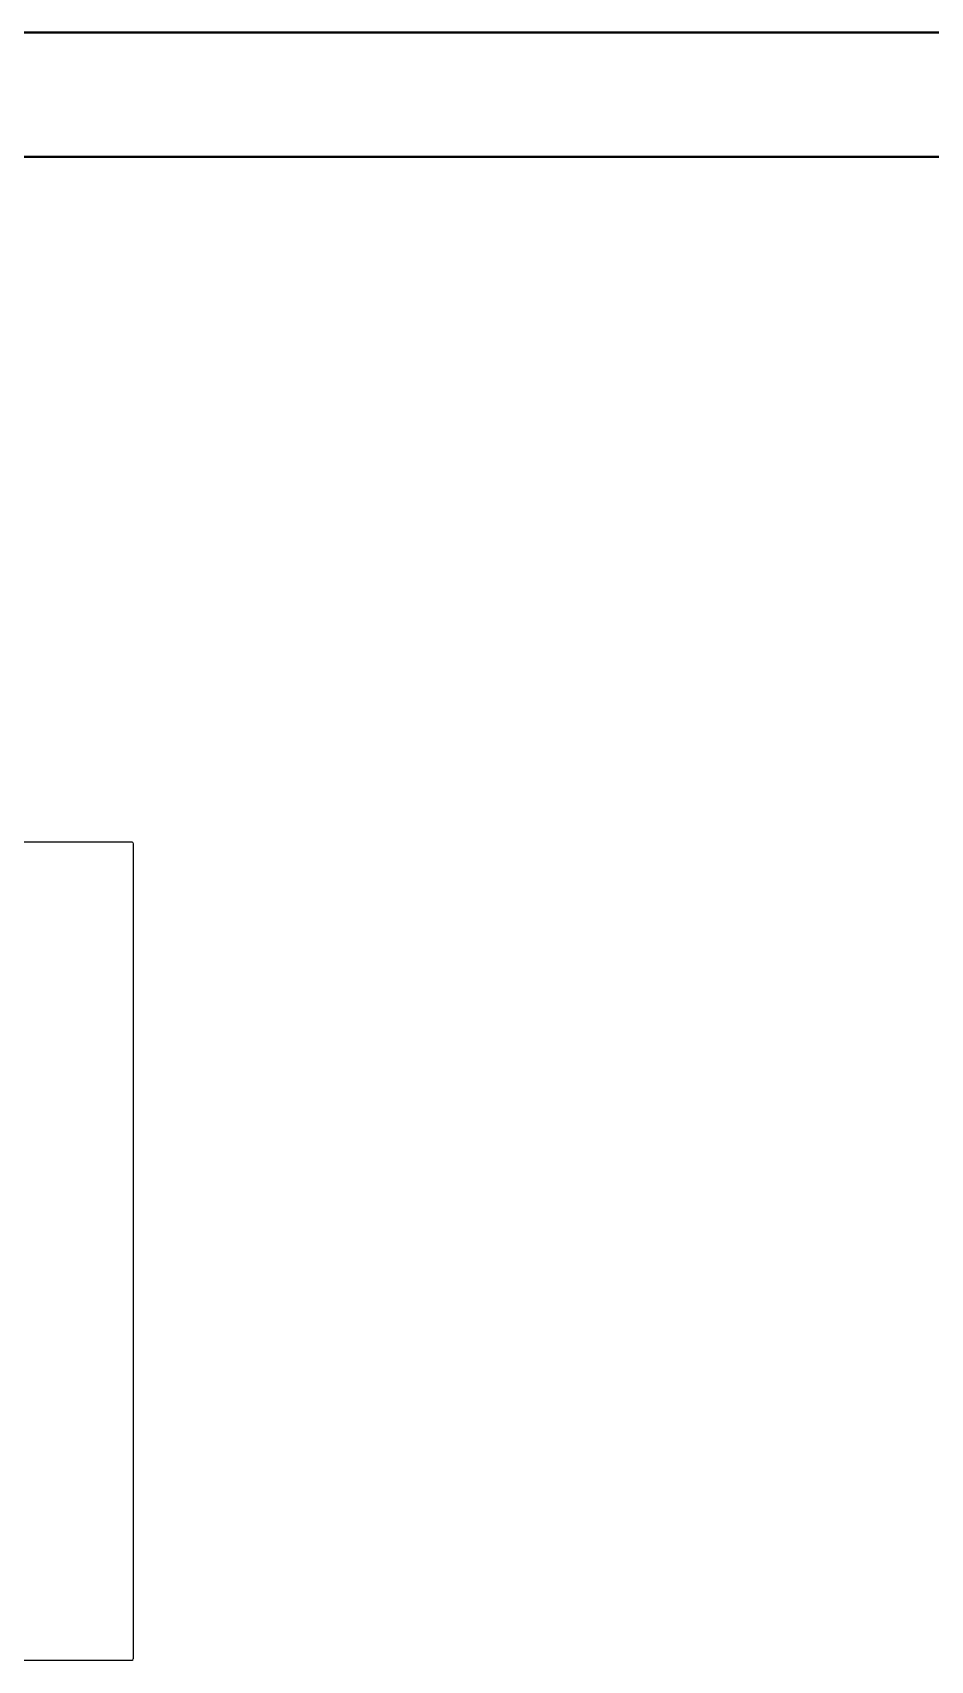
# Model space of a CAD drawing. Header units: metres. Extents: x -353 to 1688, y -477 to 135.
# Drawn here: x -294.655 to -293.933, y -222.569 to -221.259 of the extents above; entities that cross this region are included whole.
import ezdxf

# ---------------------------------------------------------------- set-up
doc = ezdxf.new("R2010")
doc.units = ezdxf.units.M
doc.header["$MEASUREMENT"] = 0
doc.layers.add('Edges', color=7, linetype='Continuous')
doc.layers.add('FURNITURE', color=130, linetype='Continuous', plot=False)
doc.layers.add('WALL', color=2, linetype='Continuous', lineweight=40)

# ---------------------------------------------------------------- blocks, each defined once
blk = doc.blocks.new('c table')
at = {"layer": 'Edges'}
for p, q in [((836.45207, 429.96393), (836.45189, 429.96316)), ((836.45189, 429.47199), (836.45189, 429.96316)), ((836.45207, 429.96393), (836.45263, 429.96418)), ((836.45263, 429.96418), (836.5401, 429.96418)), ((836.45207, 429.47122), (836.45189, 429.47199)), ((836.45207, 429.47122), (836.45263, 429.47096)), ((836.45263, 429.47096), (836.72415, 429.47096))]:
    blk.add_line(p, q, dxfattribs=at)

msp = doc.modelspace()

# ---------------------------------------------------------------- linework, layer by layer
at = {"layer": 'WALL'}
for p, q in [((-300.1627, -221.259), (-293.7027, -221.259)), ((-300.3927, -221.359), (-293.7027, -221.359))]:
    msp.add_line(p, q, dxfattribs=at)

# ---------------------------------------------------------------- block references
at = {"layer": 'FURNITURE', "xscale": 1.335102431208862, "yscale": 1.335102431208862, "zscale": 1.335102431208862, "rotation": 180}
msp.add_blockref('c table', (822.17493, 351.47741), dxfattribs=at)

doc.saveas('drawing.dxf')
